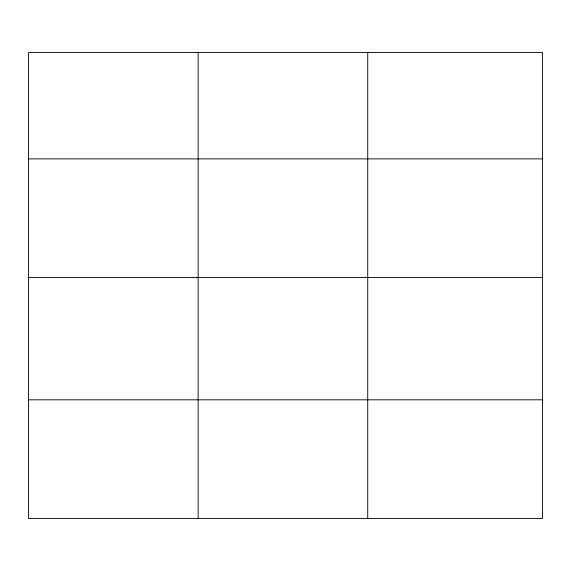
<?xml version="1.0" encoding="UTF-8"?>
<svg xmlns="http://www.w3.org/2000/svg" width="571" height="571" viewBox="0 0 571 571"><rect width="100%" height="100%" fill="white"/><g stroke="black" fill="none" stroke-linecap="round" stroke-linejoin="round"><path stroke-width="0.86" d="M542.45 277.556L542.45 52.518L28.55 52.518L28.55 518.482L542.45 518.482L542.45 277.556L28.55 277.556M28.55 158.888L542.45 158.888M28.55 399.814L542.45 399.814M367.724 52.518L367.724 518.482M198.137 52.518L198.137 518.482"/></g></svg>
